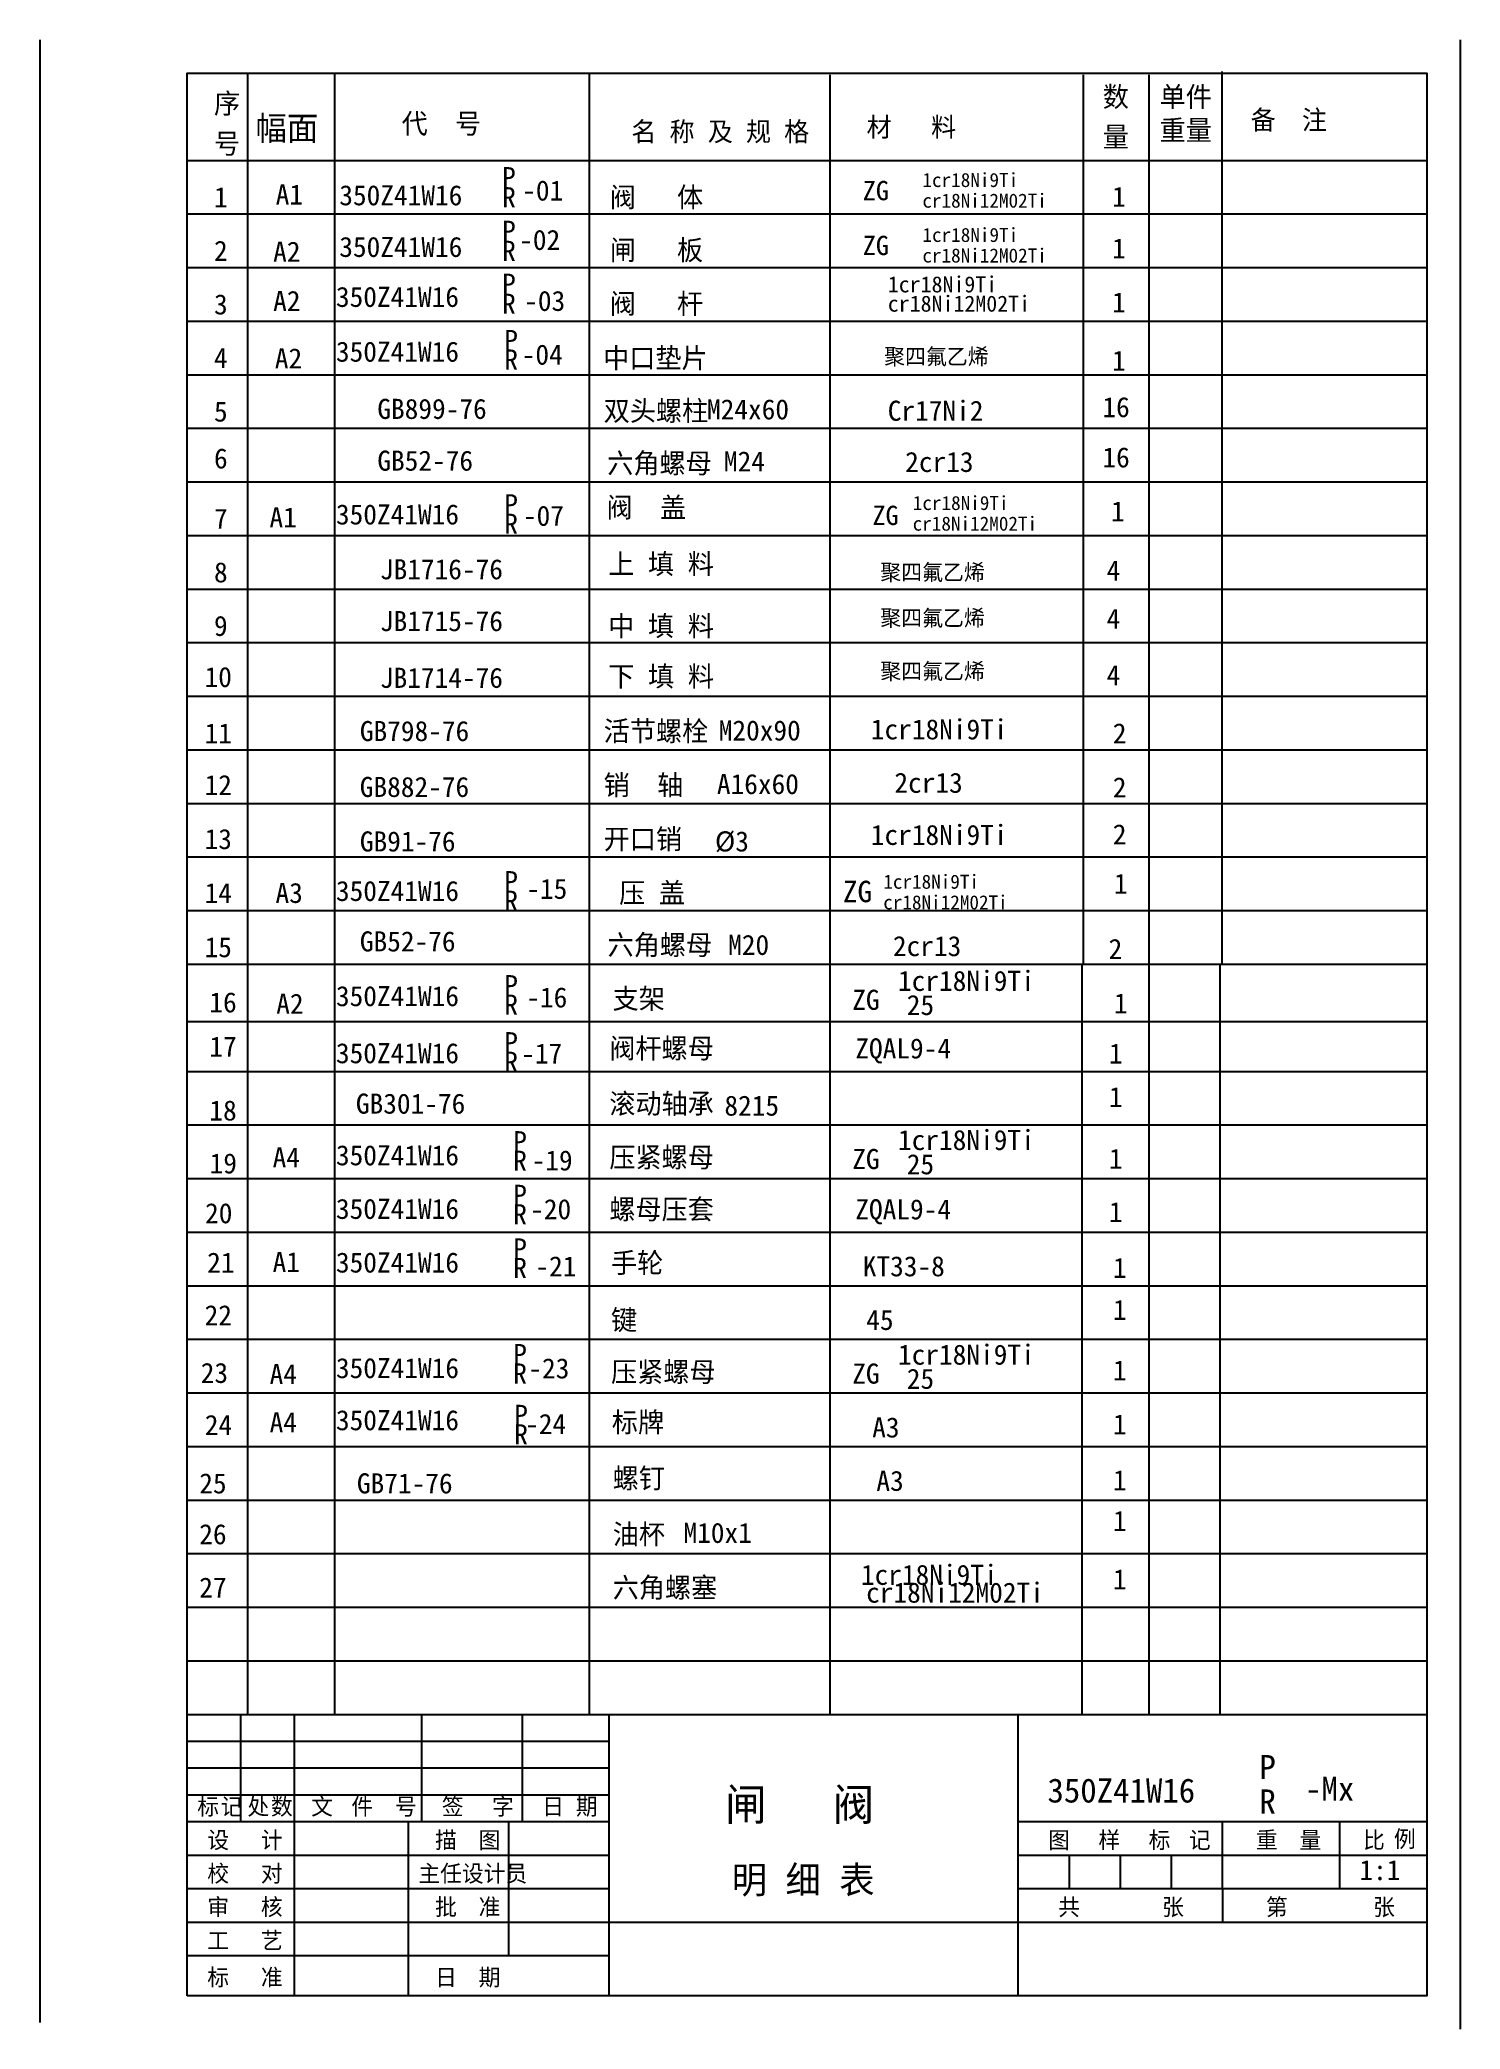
# Model space of a CAD drawing. Header units: metres. Extents: x 3 to 215, y 0 to 297.
import ezdxf

# ---------------------------------------------------------------- set-up
doc = ezdxf.new("R2010")
doc.units = ezdxf.units.M
for name, color, linetype in [('D', 1, 'Continuous'), ('FL', 5, 'Continuous'), ('HA', 5, 'Continuous'), ('T', 7, 'Continuous'), ('TL', 4, 'Continuous')]:
    doc.layers.add(name, color=color, linetype=linetype)

msp = doc.modelspace()

# ---------------------------------------------------------------- linework, layer by layer
at = {"layer": 'FL'}
for p, q in [((215, 297), (215, 0)), ((120.93, 291.75), (120.93, 113.64)), ((158.71, 291.75), (158.71, 158.93)), ((168.54, 291.75), (168.54, 158.93)), ((179.41, 292.25), (179.41, 158.93)), ((158.55, 158.99), (158.55, 47.03)), ((168.54, 159), (168.54, 47.03)), ((179.12, 158.99), (179.12, 47.03)), ((24.9, 150.44), (209.96, 150.44)), ((120.93, 113.64), (120.93, 47.03)), ((33, 31), (33, 47)), ((41, 5), (41, 47)), ((60, 31), (60, 47)), ((75, 47), (75, 31)), ((25, 43), (88, 43)), ((25, 39), (88, 39)), ((25, 35), (88, 35)), ((73, 11), (73, 31)), ((25, 26), (88, 26)), ((156.62, 26), (156.62, 21)), ((164.25, 26), (164.25, 21)), ((171.88, 26), (171.88, 21)), ((25, 21), (88, 21)), ((25, 16), (88, 16)), ((25, 11), (88, 11))]:
    msp.add_line(p, q, dxfattribs=at)
at = {"layer": 'HA'}
for p, q in [((3, 297), (3, 1)), ((34, 292), (34, 47)), ((47, 292), (47, 47)), ((85, 292), (85, 47)), ((25, 279), (210, 279)), ((25, 271), (210, 271)), ((25, 263), (210, 263)), ((25, 255), (210, 255)), ((25, 247), (210, 247)), ((25, 239), (210, 239)), ((25, 231), (210, 231)), ((25, 223), (210, 223)), ((25, 215), (210, 215)), ((25, 207), (210, 207)), ((25, 199), (210, 199)), ((25, 191), (210, 191)), ((25, 183), (210, 183)), ((25, 175), (210, 175)), ((25, 167), (210, 167)), ((25, 159), (210, 159)), ((25, 143), (210, 143)), ((25, 135), (210, 135)), ((25, 127), (210, 127)), ((25, 119), (210, 119)), ((25, 111), (210, 111)), ((25, 103), (210, 103)), ((25, 95), (210, 95)), ((25, 87), (210, 87)), ((25, 79), (210, 79)), ((25, 71), (210, 71)), ((25, 63), (210, 63)), ((25, 55), (210, 55))]:
    msp.add_line(p, q, dxfattribs=at)
at = {"layer": 'TL'}
for p, q in [((25, 47), (210, 47)), ((25, 5), (25, 47)), ((88, 5), (88, 47)), ((149, 5), (149, 47)), ((25, 31), (88, 31)), ((58, 31), (58, 5)), ((149, 31), (210, 31)), ((179.5, 21), (179.5, 31)), ((197, 31), (197, 21)), ((149, 26), (210, 26)), ((149, 21), (210, 21)), ((179.5, 21), (179.5, 16)), ((88, 16), (210, 16))]:
    msp.add_line(p, q, dxfattribs=at)
msp.add_lwpolyline([(25, 5), (25, 292), (210, 292), (210, 5)], close=True, dxfattribs=at)

# ---------------------------------------------------------------- texts
at = {"layer": 'D'}
for s, height, p in [('序', 3, (29, 286)), ('数', 3, (161.65, 287)), ('单件', 3, (170.14, 287)), ('幅面', 3.6, (35.2, 282)), ('代  号', 3, (57, 283)), ('名 称 及 规 格', 2.88, (91.29, 281.86)), ('材   料', 2.88, (126.41, 282.54)), ('重量', 3, (170.14, 282)), ('备  注', 2.88, (183.72, 283.6)), ('号', 3, (29, 280)), ('量', 3, (161.65, 281)), ('P', 3, (72, 275)), ('1cr18Ni9Ti', 2.1, (134.74, 275.02)), ('1', 3, (29, 272)), ('A1', 3, (38.21, 272.4)), ('350Z41W16', 3, (47.7, 272.29)), ('R', 3, (72, 272)), ('-01', 3, (75, 273)), ('阀   体', 3, (88.08, 272)), ('ZG', 2.88, (125.83, 273.05)), ('cr18Ni12M02Ti', 2.1, (134.73, 271.94)), ('1', 3, (163.05, 272.08)), ('350Z41W16', 3, (47.7, 264.58)), ('P', 3, (72, 267)), ('-02', 3, (74.55, 265.63)), ('闸   板', 3, (88.08, 264.11)), ('ZG', 2.88, (125.83, 264.86)), ('1cr18Ni9Ti', 2.1, (134.74, 266.82)), ('2', 3, (29, 264)), ('A2', 3, (37.83, 263.87)), ('R', 3, (72, 264)), ('cr18Ni12M02Ti', 2.1, (134.73, 263.75)), ('1', 3, (163.05, 264.35)), ('P', 3, (72, 259.09)), ('1cr18Ni9Ti', 2.4, (129.57, 259.29)), ('3', 3, (29, 256)), ('A2', 3, (37.83, 256.52)), ('350Z41W16', 3, (47.2, 257.12)), ('R', 3, (72, 256.09)), ('-03', 3, (75.3, 256.52)), ('阀   杆', 3, (88.08, 256.11)), ('cr18Ni12M02Ti', 2.4, (129.57, 256.41)), ('1', 3, (163.05, 256.3)), ('P', 3, (72.33, 250.69)), ('4', 3, (29, 248)), ('A2', 3, (38.08, 247.94)), ('350Z41W16', 3, (47.2, 248.94)), ('R', 3, (72.33, 247.77)), ('-04', 3, (74.93, 248.5)), ('中口垫片', 3, (87.08, 248)), ('聚四氟乙烯', 2.4, (129.02, 248.52)), ('1', 3, (163.05, 247.6)), ('双头螺柱', 3, (87.16, 240.12)), ('16', 3, (161.6, 240.66)), ('5', 3, (29, 240)), ('GB899-76', 3, (53.38, 240.4)), ('M24x60', 3, (102.58, 240.33)), ('Cr17Ni2', 3, (129.56, 240.12)), ('6', 3, (29, 233)), ('GB52-76', 3, (53.38, 232.67)), ('六角螺母', 3, (87.69, 232.29)), ('M24', 3, (105.11, 232.55)), ('2cr13', 3, (132.16, 232.48)), ('16', 3, (161.6, 233.16)), ('P', 3, (72.33, 226.16)), ('阀  盖', 3, (87.59, 225.69)), ('1cr18Ni9Ti', 2.1, (133.3, 226.8)), ('7', 3, (29, 224)), ('A1', 3, (37.28, 224.2)), ('350Z41W16', 3, (47.2, 224.64)), ('R', 3, (72.33, 223.25)), ('-07', 3, (75.11, 224.44)), ('ZG', 2.88, (127.27, 224.56)), ('cr18Ni12M02Ti', 2.1, (133.28, 223.72)), ('1', 3, (162.88, 225.1)), ('上 填 料', 3, (87.84, 217.25)), ('8', 3, (29, 216)), ('JB1716-76', 3, (53.76, 216.46)), ('聚四氟乙烯', 2.4, (128.44, 216.31)), ('4', 3, (162.23, 216.27)), ('9', 3, (29, 208)), ('JB1715-76', 3, (53.76, 208.72)), ('中 填 料', 3, (87.84, 207.99)), ('聚四氟乙烯', 2.4, (128.44, 209.49)), ('4', 3, (162.23, 209.08)), ('10', 3, (27.59, 200.37)), ('JB1714-76', 3, (53.76, 200.25)), ('下 填 料', 3, (87.85, 200.47)), ('聚四氟乙烯', 2.4, (128.44, 201.54)), ('4', 3, (162.23, 200.65)), ('11', 3, (27.59, 191.96)), ('GB798-76', 3, (50.77, 192.3)), ('活节螺栓', 3, (87.16, 192.3)), ('M20x90', 3, (104.33, 192.39)), ('1cr18Ni9Ti', 3, (127.03, 192.56)), ('2', 3, (163.15, 191.96)), ('12', 3, (27.59, 184.24)), ('销  轴', 3, (87.16, 184.24)), ('A16x60', 3, (104.06, 184.39)), ('2cr13', 3, (130.55, 184.58)), ('GB882-76', 3, (50.76, 183.96)), ('2', 3, (163.15, 183.89)), ('13', 3, (27.59, 176.18)), ('GB91-76', 3, (50.77, 175.82)), ('开口销', 3, (87.16, 176.18)), ('%%C3', 3, (103.77, 175.83)), ('1cr18Ni9Ti', 3, (127.03, 176.8)), ('2', 3, (163.15, 176.88)), ('P', 3, (72.33, 169.9)), ('1cr18Ni9Ti', 2.1, (128.9, 170.26)), ('1', 3, (163.32, 169.52)), ('14', 3, (27.59, 168.11)), ('A3', 3, (38.18, 168.14)), ('350Z41W16', 3, (47.2, 168.43)), ('R', 3, (72.33, 166.98)), ('-15', 3, (75.61, 168.75)), ('压 盖', 3, (89.47, 168.15)), ('ZG', 3.2, (122.87, 168.25)), ('cr18Ni12M02Ti', 2.1, (128.89, 167.18)), ('GB52-76', 3, (50.77, 160.9)), ('六角螺母', 3, (87.74, 160.38)), ('M20', 3, (105.74, 160.38)), ('15', 3, (27.59, 160.04)), ('2cr13', 3, (130.33, 160.2)), ('2', 3, (162.52, 159.78)), ('1cr18Ni9Ti', 3, (131.09, 155.01)), ('16', 3, (28.31, 151.8)), ('A2', 3, (38.29, 151.59)), ('350Z41W16', 3, (47.2, 152.73)), ('P', 3, (72.33, 154.37)), ('R', 3, (72.33, 151.46)), ('-16', 3, (75.61, 152.54)), ('支架', 3, (88.49, 152.35)), ('ZG', 3, (124.26, 152.18)), ('1', 3, (163.32, 151.65)), ('25', 3, (132.4, 151.4)), ('P', 3, (72.33, 145.85)), ('17', 3, (28.31, 145.2)), ('350Z41W16', 3, (47.2, 144.21)), ('R', 3, (72.33, 142.94)), ('-17', 3, (74.85, 144.16)), ('阀杆螺母', 3, (88, 144.94)), ('ZQAL9-4', 3, (124.72, 144.92)), ('1', 3, (162.57, 144.16)), ('GB301-76', 3, (50.18, 136.68)), ('滚动轴承', 3, (88, 136.68)), ('1', 3, (162.57, 137.67)), ('18', 3, (28.31, 135.66)), ('8215', 3, (105.18, 136.38)), ('P', 3, (73.66, 131.07)), ('1cr18Ni9Ti', 3, (131.09, 131.25)), ('19', 3, (28.35, 127.76)), ('A4', 3, (37.75, 128.65)), ('350Z41W16', 3, (47.2, 128.97)), ('R', 3, (73.66, 128.16)), ('-19', 3, (76.41, 128.2)), ('压紧螺母', 3, (88, 128.67)), ('ZG', 3, (124.26, 128.41)), ('1', 3, (162.57, 128.46)), ('25', 3, (132.4, 127.63)), ('P', 3, (73.66, 123.07)), ('20', 3, (27.67, 120.32)), ('350Z41W16', 3, (47.2, 120.97)), ('R', 3, (73.66, 120.16)), ('-20', 3, (76.19, 120.92)), ('螺母压套', 3, (88, 120.92)), ('ZQAL9-4', 3, (124.72, 120.9)), ('1', 3, (162.57, 120.5)), ('21', 3, (27.98, 112.95)), ('A1', 3, (37.75, 113.02)), ('350Z41W16', 3, (47.2, 112.96)), ('P', 3, (73.66, 115.07)), ('手轮', 3, (88.26, 112.92)), ('R', 3, (73.66, 112.15)), ('-21', 3, (76.97, 112.39)), ('KT33-8', 3, (125.83, 112.4)), ('1', 3, (163.17, 112.17)), ('22', 3, (27.6, 105.09)), ('键', 3, (88.26, 104.39)), ('45', 3, (126.35, 104.39)), ('1', 3, (163.17, 105.9)), ('P', 3, (73.66, 99.3)), ('1cr18Ni9Ti', 3, (131.09, 99.21)), ('23', 3, (27.02, 96.48)), ('A4', 3, (37.3, 96.3)), ('350Z41W16', 3, (47.2, 97.2)), ('R', 3, (73.66, 96.39)), ('-23', 3, (75.92, 97.16)), ('压紧螺母', 3, (88.26, 96.64)), ('ZG', 3, (124.26, 96.38)), ('25', 3, (132.4, 95.6)), ('1', 3, (163.17, 96.86)), ('A4', 3, (37.3, 89.11)), ('350Z41W16', 3, (47.2, 89.42)), ('P', 3, (73.81, 90.22)), ('标牌', 3, (88.38, 89.12)), ('24', 3, (27.63, 88.71)), ('R', 3, (73.81, 87.31)), ('-24', 3, (75.44, 88.86)), ('A3', 3, (127.24, 88.34)), ('1', 3, (163.17, 88.8)), ('螺钉', 3, (88.51, 80.75)), ('A3', 3, (127.86, 80.37)), ('1', 3, (163.17, 80.46)), ('25', 3, (26.8, 79.99)), ('GB71-76', 3, (50.33, 79.99)), ('1', 3, (163.17, 74.39)), ('26', 3, (26.8, 72.4)), ('油杯', 3, (88.51, 72.4)), ('M10x1', 3, (99.07, 72.6)), ('1cr18Ni9Ti', 3, (125.55, 66.34)), ('1', 3, (163.17, 65.67)), ('27', 3, (26.8, 64.44)), ('六角螺塞', 3, (88.51, 64.44)), ('cr18Ni12M02Ti', 3, (126.33, 63.68)), ('P', 3.6, (185.03, 37.34)), ('闸   阀', 4.8, (105.27, 31.14)), ('350Z41W16', 3.6, (153.4, 33.84)), ('R', 3.6, (185.03, 32.2)), ('-Mx', 3.6, (191.85, 34.1)), ('明 细 表', 4.05, (106.28, 20.28)), ('1:1', 3, (199.96, 22.26))]:
    msp.add_text(s, height=height, dxfattribs=at).set_placement(p)
at = {"layer": 'T'}
for s, p in [('标', (26.5, 32)), ('记', (30, 32)), ('处', (34, 32)), ('数', (37.5, 32)), ('文', (43.5, 32)), ('件', (49.5, 32)), ('号', (56, 32)), ('签', (63, 32)), ('字', (70.5, 32)), ('日', (78, 32)), ('期', (83, 32)), ('设', (28, 27)), ('计', (36, 27)), ('描', (62, 27)), ('图', (68.5, 27)), ('图', (153.5, 27)), ('样', (161, 27)), ('标', (168.5, 27)), ('记', (174.5, 27)), ('重', (184.5, 27)), ('量', (191, 27)), ('比', (200.5, 27)), ('例', (205.11, 27.16)), ('校', (28, 22)), ('对', (36, 22)), ('主任设计员', (59.5, 22)), ('审', (28, 17)), ('核', (36, 17)), ('批', (62, 17)), ('准', (68.5, 17)), ('共', (155, 17)), ('张', (170.5, 17)), ('第', (186, 17)), ('张', (202, 17)), ('艺', (36, 12)), ('工', (28, 12)), ('标', (28, 6.5)), ('准', (36, 6.5)), ('日', (62, 6.5)), ('期', (68.5, 6.5))]:
    msp.add_text(s, height=2.5, dxfattribs=at).set_placement(p)

doc.saveas('drawing.dxf')
